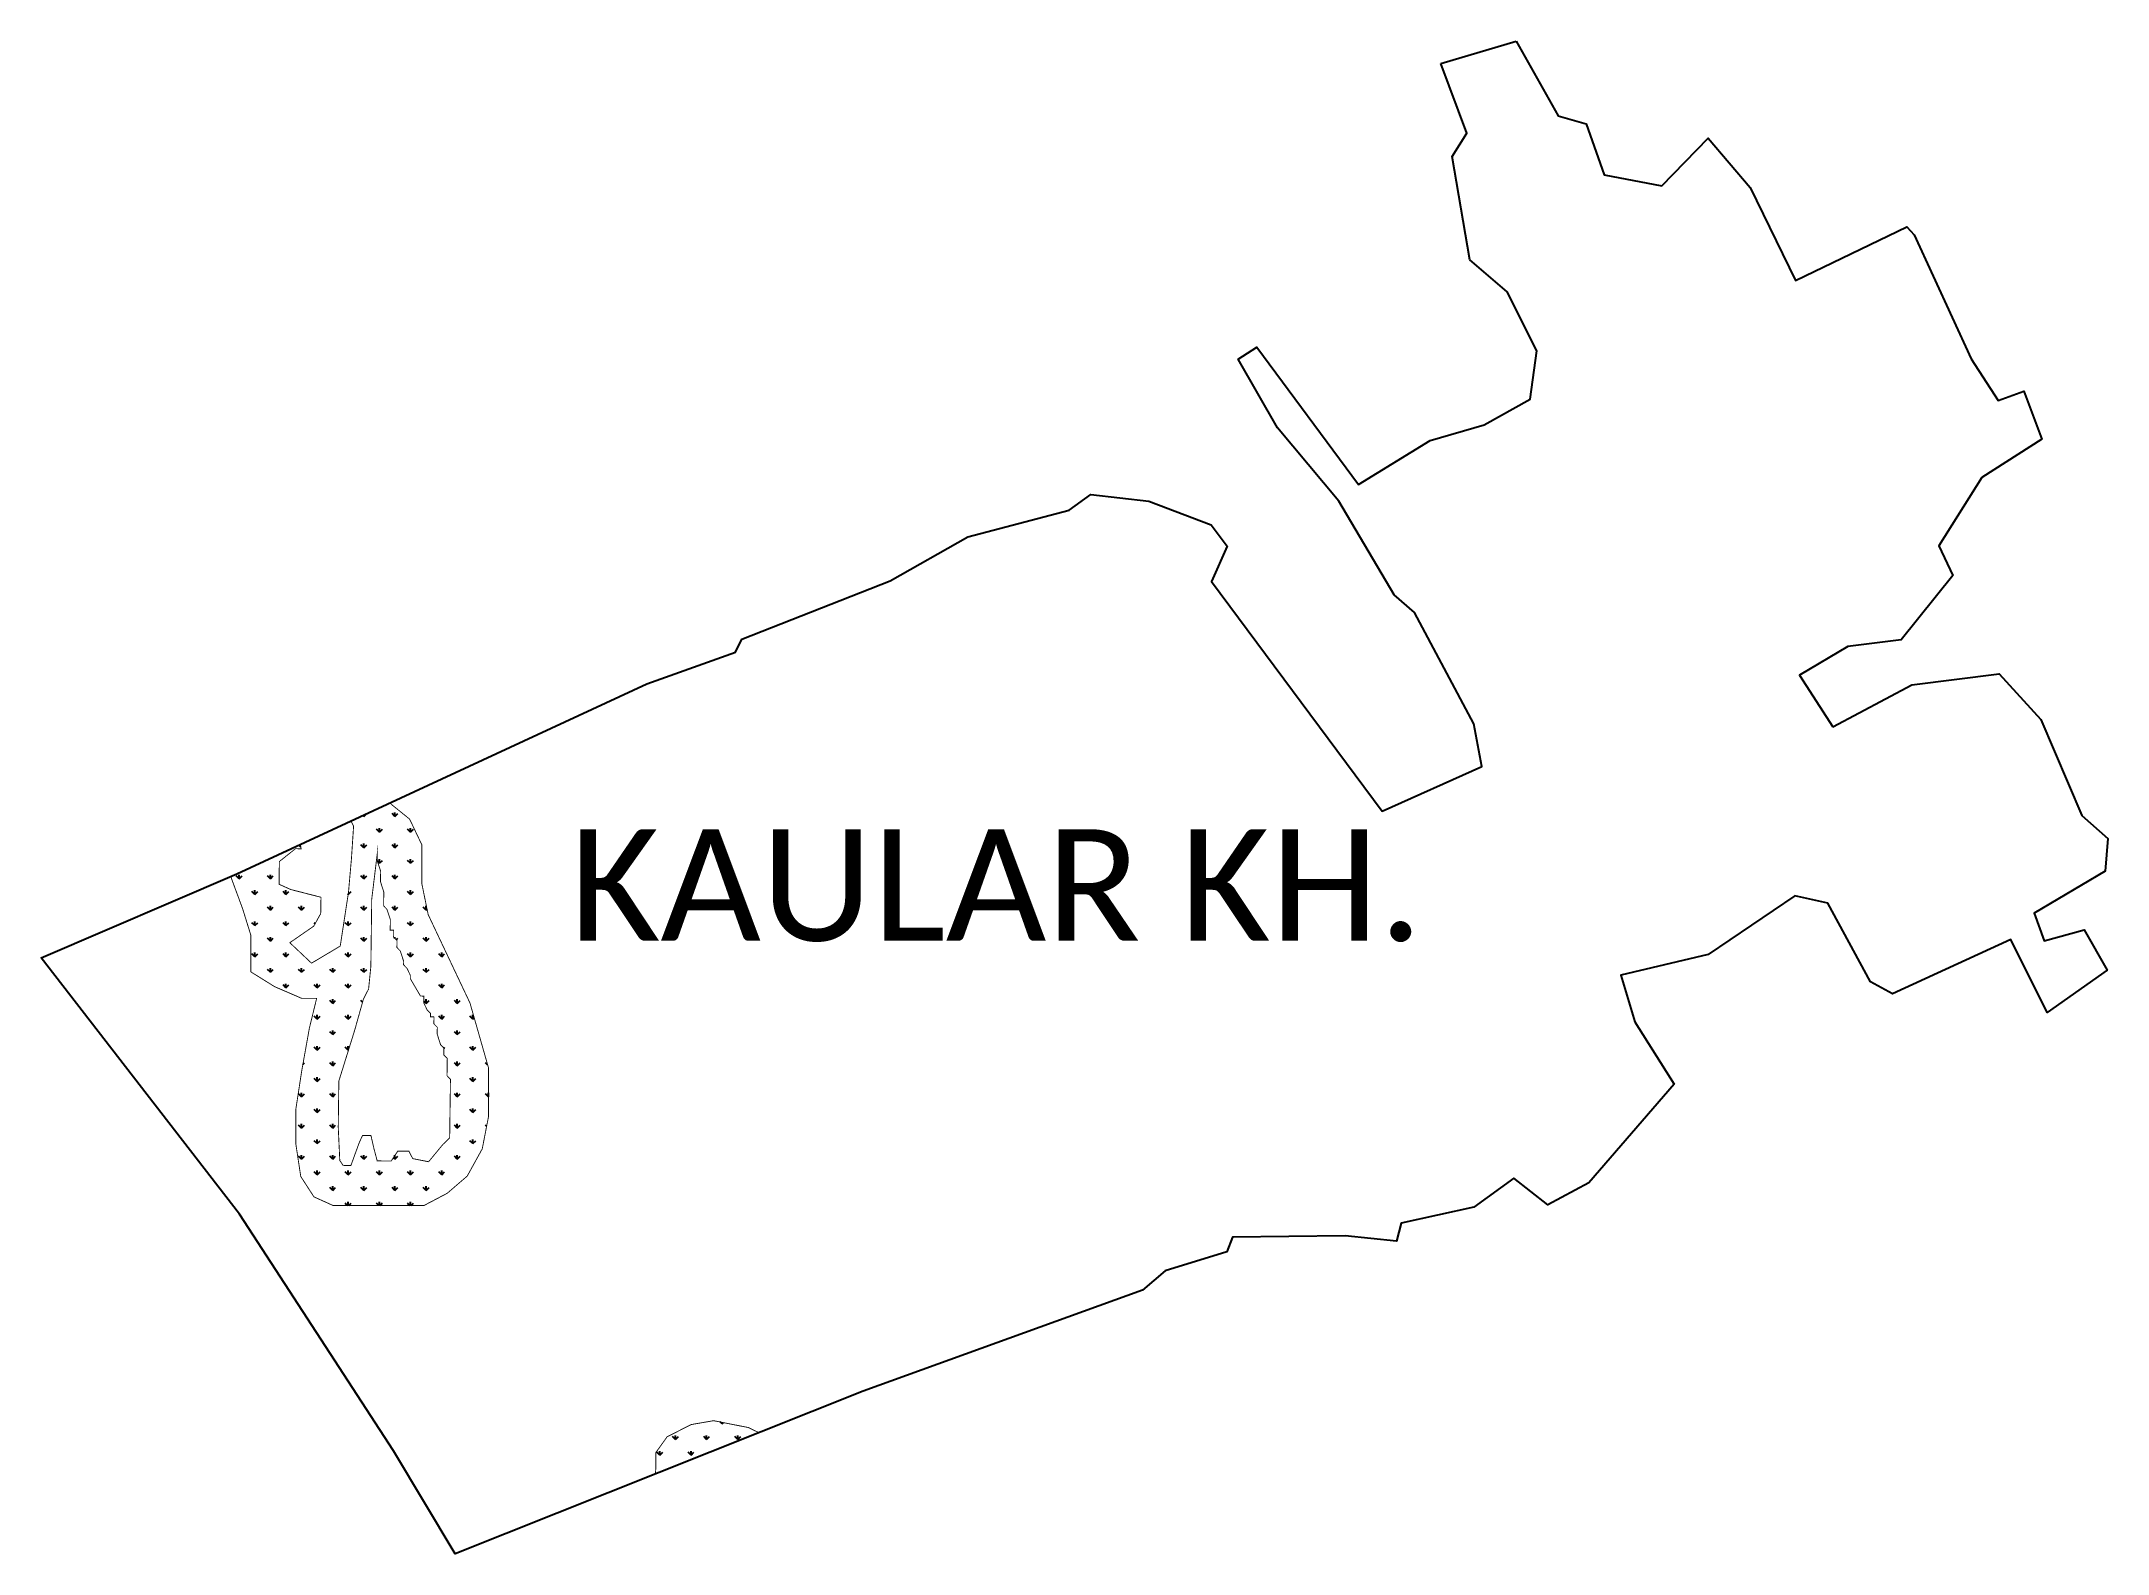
# Model space of a CAD drawing. Header units: metres. Extents: x 266216 to 268598, y 2140779 to 2142523.
import ezdxf

# ---------------------------------------------------------------- set-up
doc = ezdxf.new("R2010")
doc.units = ezdxf.units.M
for name, color, linetype in [('MANGROOVES BUFFER ZONE', 120, 'Continuous'), ('village', 3, 'Continuous'), ('VILLAGE NAME', 250, 'Continuous')]:
    doc.layers.add(name, color=color, linetype=linetype)
doc.styles.get("Standard").update_dxf_attribs({"font": 'simplex.shx'})

msp = doc.modelspace()

# ---------------------------------------------------------------- hatches: boundary and pattern name
at = {"layer": 'MANGROOVES BUFFER ZONE'}
h = msp.add_hatch(dxfattribs=at)
h.set_pattern_fill('GRASS', color=256)
h.paths.add_polyline_path([(266707.1, 2141214.9), (266724.4, 2141246.3), (266731.7, 2141283.9), (266731.7, 2141339.3), (266710.2, 2141414.6), (266662.1, 2141516.3), (266654.8, 2141551.8), (266654.8, 2141596.8), (266640.7, 2141626.5), (266619.3, 2141643.8), (266618.3, 2141645.4), (266573.1, 2141624.5), (266576.1, 2141618.4), (266573.6, 2141580.7), (266570.2, 2141542), (266560.7, 2141480.1), (266527.6, 2141460.4), (266502.6, 2141484), (266530.2, 2141503.1), (266538.2, 2141517.6), (266538.5, 2141536.4), (266503.4, 2141545.4), (266490.2, 2141551.4), (266490.5, 2141577.6), (266509.1, 2141592.4), (266515.6, 2141592.3), (266514.7, 2141597.4), (266441.4, 2141563.5), (266435.1, 2141560.8), (266435.1, 2141558.6), (266448.2, 2141523.1), (266457.6, 2141492.8), (266457.6, 2141450.4), (266484.9, 2141433.4), (266516.3, 2141419.8), (266533.5, 2141419.8), (266525.1, 2141385.3), (266516.3, 2141336.2), (266509.5, 2141291.8), (266509.5, 2141252), (266515.2, 2141214.4), (266530.4, 2141190.9), (266552.3, 2141181), (266594.7, 2141181), (266657.4, 2141181), (266684.1, 2141195.1)])
h.paths.add_polyline_path([(266662.6, 2141231.4), (266644.3, 2141235), (266639.8, 2141243.6), (266627.1, 2141243.7), (266619.4, 2141232.2), (266603.3, 2141232.4), (266599.5, 2141246.8), (266596.1, 2141261.6), (266586.4, 2141261.8), (266582.4, 2141252.9), (266573, 2141227.1), (266564.1, 2141227.2), (266560.2, 2141232.7), (266558.4, 2141271.2), (266559.1, 2141324.5), (266577.3, 2141382.9), (266587.5, 2141419.2), (266593.4, 2141430.6), (266596, 2141456.7), (266597, 2141534.1), (266603.5, 2141587.7), (266603.4, 2141578.3), (266607.3, 2141566.3), (266607.2, 2141562.3), (266607.2, 2141558.3), (266607.1, 2141554.4), (266610.9, 2141542.4), (266610.9, 2141538.4), (266610.8, 2141534.4), (266610.8, 2141530.4), (266610.7, 2141526.5), (266614.6, 2141522.4), (266618.5, 2141510.5), (266618.4, 2141506.5), (266618.3, 2141498.5), (266622.3, 2141498.5), (266622.2, 2141490.5), (266626.1, 2141486.5), (266626.1, 2141482.5), (266626, 2141478.5), (266629.9, 2141474.5), (266633.8, 2141462.5), (266633.7, 2141458.5), (266637.6, 2141454.5), (266641.5, 2141446.5), (266641.5, 2141442.5), (266653.2, 2141422.5), (266657.1, 2141422.4), (266657.1, 2141418.4), (266657, 2141414.5), (266660.9, 2141406.5), (266664.8, 2141402.4), (266664.8, 2141398.5), (266668.8, 2141398.4), (266668.7, 2141394.4), (266668.7, 2141390.4), (266672.6, 2141386.4), (266672.5, 2141382.4), (266672.5, 2141378.5), (266676.3, 2141366.5), (266680.2, 2141362.4), (266680.2, 2141358.5), (266680.1, 2141354.5), (266684.1, 2141350.5), (266684, 2141346.5), (266684, 2141342.5), (266683.9, 2141338.5), (266683.8, 2141330.6), (266687.7, 2141326.5), (266687.7, 2141322.6), (266687.6, 2141318.6), (266687.6, 2141314.6), (266687.2, 2141286.8), (266687.1, 2141278.8), (266687, 2141266.9), (266686.9, 2141262.9), (266686.9, 2141258.9), (266678.8, 2141251.1)], flags=16)
h = msp.add_hatch(dxfattribs=at)
h.set_pattern_fill('GRASS', color=256)
h.paths.add_polyline_path([(267043.3, 2140919), (267031.1, 2140924.9), (266991.1, 2140932.8), (266965.1, 2140928.3), (266937.5, 2140914.2), (266924.6, 2140896.2), (266924.6, 2140879.3), (266924, 2140871.4)])

# ---------------------------------------------------------------- linework, layer by layer
at = {"color": 3, "flags": 128}
msp.add_lwpolyline([(267829.3, 2142497.7), (267916.2, 2142523.5)], dxfattribs=at)
at = {"layer": 'MANGROOVES BUFFER ZONE', "const_width": 1}
for points in [[(266435.1, 2141560.8), (266435.1, 2141558.6), (266448.2, 2141523.1), (266457.6, 2141492.8), (266457.6, 2141450.4), (266484.9, 2141433.4), (266516.3, 2141419.8), (266533.5, 2141419.8), (266525.1, 2141385.3), (266516.3, 2141336.2), (266509.5, 2141291.8), (266509.5, 2141252), (266515.2, 2141214.4), (266530.4, 2141190.9), (266552.3, 2141181), (266594.7, 2141181), (266657.4, 2141181), (266684.1, 2141195.1), (266707.1, 2141214.9), (266724.4, 2141246.3), (266731.7, 2141283.9), (266731.7, 2141339.3), (266710.2, 2141414.6), (266662.1, 2141516.3), (266654.8, 2141551.8), (266654.8, 2141596.8), (266640.7, 2141626.5), (266619.3, 2141643.8), (266618.3, 2141645.4)], [(266573.1, 2141624.5), (266576.1, 2141618.4), (266573.6, 2141580.7), (266570.2, 2141542), (266560.7, 2141480.1), (266527.6, 2141460.4), (266502.6, 2141484), (266530.2, 2141503.1), (266538.2, 2141517.6), (266538.5, 2141536.4), (266503.4, 2141545.4), (266490.2, 2141551.4), (266490.5, 2141577.6), (266509.1, 2141592.4), (266515.6, 2141592.3), (266514.7, 2141597.4)], [(267043.3, 2140919), (267031.1, 2140924.9), (266991.1, 2140932.8), (266965.1, 2140928.3), (266937.5, 2140914.2), (266924.6, 2140896.2), (266924.6, 2140879.3), (266924, 2140871.4)]]:
    msp.add_lwpolyline(points, dxfattribs=at)
msp.add_lwpolyline([(266603.5, 2141587.7), (266603.4, 2141578.3), (266607.3, 2141566.3), (266607.2, 2141562.3), (266607.2, 2141558.3), (266607.1, 2141554.4), (266610.9, 2141542.4), (266610.9, 2141538.4), (266610.8, 2141534.4), (266610.8, 2141530.4), (266610.7, 2141526.5), (266614.6, 2141522.4), (266618.5, 2141510.5), (266618.4, 2141506.5), (266618.3, 2141498.5), (266622.3, 2141498.5), (266622.2, 2141490.5), (266626.1, 2141486.5), (266626.1, 2141482.5), (266626, 2141478.5), (266629.9, 2141474.5), (266633.8, 2141462.5), (266633.7, 2141458.5), (266637.6, 2141454.5), (266641.5, 2141446.5), (266641.5, 2141442.5), (266653.2, 2141422.5), (266657.1, 2141422.4), (266657.1, 2141418.4), (266657, 2141414.5), (266660.9, 2141406.5), (266664.8, 2141402.4), (266664.8, 2141398.5), (266668.8, 2141398.4), (266668.7, 2141394.4), (266668.7, 2141390.4), (266672.6, 2141386.4), (266672.5, 2141382.4), (266672.5, 2141378.5), (266676.3, 2141366.5), (266680.2, 2141362.4), (266680.2, 2141358.5), (266680.1, 2141354.5), (266684.1, 2141350.5), (266684, 2141346.5), (266684, 2141342.5), (266683.9, 2141338.5), (266683.8, 2141330.6), (266687.7, 2141326.5), (266687.7, 2141322.6), (266687.6, 2141318.6), (266687.6, 2141314.6), (266687.2, 2141286.8), (266687.1, 2141278.8), (266687, 2141266.9), (266686.9, 2141262.9), (266686.9, 2141258.9), (266678.8, 2141251.1), (266662.6, 2141231.4), (266644.3, 2141235), (266639.8, 2141243.6), (266627.1, 2141243.7), (266619.4, 2141232.2), (266603.3, 2141232.4), (266599.5, 2141246.8), (266596.1, 2141261.6), (266586.4, 2141261.8), (266582.4, 2141252.9), (266573, 2141227.1), (266564.1, 2141227.2), (266560.2, 2141232.7), (266558.4, 2141271.2), (266559.1, 2141324.5), (266577.3, 2141382.9), (266587.5, 2141419.2), (266593.4, 2141430.6), (266596, 2141456.7), (266597, 2141534.1), (266603.5, 2141587.7)], close=True, dxfattribs=at)
at = {"layer": 'village', "color": 3}
for points in [[(267916.2, 2142523.5, 0), (267964.7, 2142437.6, 0), (267997.1, 2142428.3, 0), (268017.8, 2142369.3, 0), (268084.1, 2142356.8, 0), (268137.7, 2142411.6, 0), (268186, 2142354.7, 0), (268238.2, 2142247.7, 0), (268366.7, 2142309.7, 0), (268375.1, 2142300.4, 0), (268440.9, 2142157.3, 0), (268471.8, 2142109.3, 0), (268501.3, 2142119.9, 0), (268522.1, 2142064.6, 0), (268452.9, 2142020.4, 0), (268403.5, 2141941.6, 0), (268419.4, 2141907.4, 0), (268360, 2141833.1, 0), (268298.7, 2141825.6, 0), (268242.7, 2141792.6, 0), (268281.4, 2141732.9, 0)], [(268281.4, 2141732.9, 0), (268372.5, 2141781.2, 0), (268473, 2141793.9, 0), (268521, 2141741.4, 0), (268568.4, 2141630.8, 0), (268598.1, 2141604, 0), (268595, 2141566.3, 0), (268513.2, 2141518, 0), (268525, 2141486.1, 0), (268571, 2141498.8, 0), (268597.5, 2141452.2, 0), (268528.2, 2141403.4, 0), (268486.3, 2141487.7, 0), (268349.9, 2141425, 0), (268324.7, 2141438.7, 0), (268275.3, 2141529.5, 0), (268237.3, 2141538.2, 0), (268137.5, 2141470.3, 0), (268036.8, 2141446.4, 0), (268053.1, 2141392.8, 0), (268098.5, 2141320.8, 0), (267999.9, 2141207.1, 0), (267952.9, 2141181.8, 0), (267913.6, 2141212.6, 0), (267867.4, 2141179.1, 0), (267783.7, 2141160.4, 0), (267778.3, 2141139.9, 0), (267719.1, 2141145.8, 0), (267589.4, 2141144.6, 0), (267582.8, 2141127.4, 0), (267511.8, 2141105.7, 0), (267485.5, 2141083.2, 0), (267163.6, 2140966.9, 0), (266693.1, 2140779.4, 0), (266622.1, 2140898.2, 0), (266444.4, 2141171, 0), (266216.1, 2141466.7, 0), (266441.4, 2141563.5, 0), (266914.1, 2141782.5, 0), (267016.5, 2141819, 0), (267023.7, 2141833.9, 0), (267194.6, 2141901.3, 0), (267284.1, 2141952.1, 0), (267400.9, 2141982.7, 0), (267425.9, 2142000.7, 0), (267492.6, 2141993.2, 0), (267564.6, 2141966, 0), (267583.2, 2141941.4, 0), (267565.2, 2141900.7, 0), (267761.6, 2141635.8, 0), (267876.8, 2141687.2, 0), (267867.6, 2141736.2, 0), (267798.9, 2141864.9, 0), (267775.5, 2141885.2, 0), (267711.9, 2141993.3, 0), (267641, 2142077.6, 0), (267595.7, 2142157.1, 0), (267617.3, 2142170.6, 0), (267734.6, 2142012.2, 0), (267817.1, 2142063, 0), (267879.3, 2142081.1, 0), (267932.4, 2142110.7, 0), (267940.1, 2142166.4, 0), (267905.9, 2142234.4, 0), (267863, 2142271.4, 0), (267842.6, 2142390.6, 0), (267859.4, 2142417.4, 0), (267829.3, 2142497.7, 0)]]:
    msp.add_polyline3d(points, dxfattribs=at)

# ---------------------------------------------------------------- texts
at = {"layer": 'VILLAGE NAME', "insert": (266825.5, 2141614.9), "char_height": 128.647, "attachment_point": 1}
msp.add_mtext_dynamic_manual_height_columns('{\\fCalibri|b0|i0|c0|p34;KAULAR KH.}', width=1363.583, gutter_width=643.2, heights=[0], dxfattribs=at)

doc.saveas('drawing.dxf')
